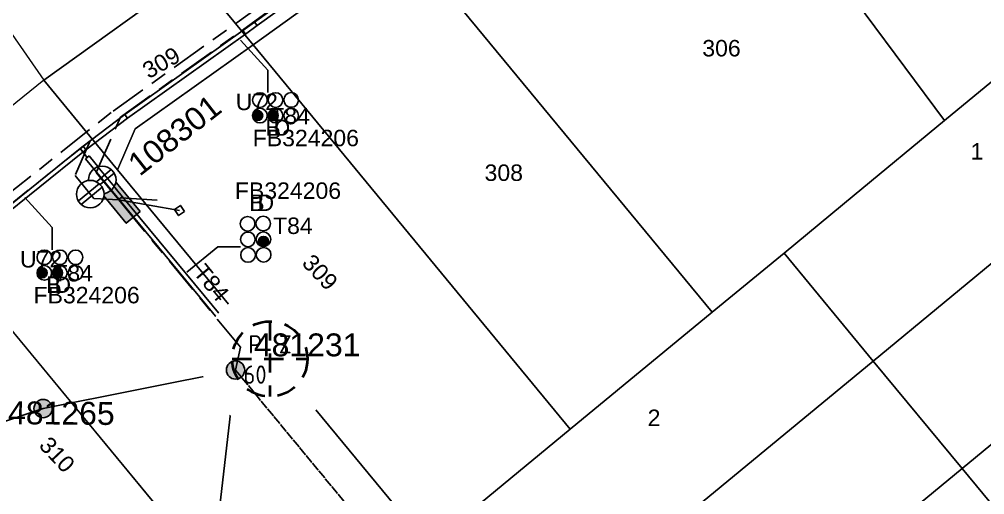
# Model space of a CAD drawing. Header units: metres. Extents: x 259983 to 262112, y 6265371 to 6267114.
# Drawn here: x 261505.5 to 261611, y 6265697.1 to 6265749 of the extents above; entities that cross this region are included whole.
import ezdxf
from ezdxf.enums import TextEntityAlignment as Align

# ---------------------------------------------------------------- set-up
doc = ezdxf.new("R2010")
doc.units = ezdxf.units.M
for name, pattern in [('Cable Exist OH', [1, 1, 0]), ('Cable Exist UG', [8.2, 4, -1.2, 1.8, -1.2]), ('Dash', [5, 3, -2])]:
    doc.linetypes.add(name, pattern=pattern)
doc.layers.get('0').update_dxf_attribs({"color": 6})
doc.layers.add('Cadastre Land Parcels_SP_EXT', color=9, linetype='Continuous', lineweight=5)
doc.layers.add('Cadastre Roads_SP_EXT', color=9, linetype='Continuous', lineweight=5)
for name, color, linetype in [('Duct_SP_EXT', 7, 'Continuous'), ('Equip_LV_EXT', 7, 'Continuous'), ('Equip_SL_EXT', 7, 'Continuous'), ('Mains_HV_EXT', 7, 'Continuous'), ('Mains_LV_EXT', 7, 'Continuous'), ('Mains_SL_EXT', 7, 'Continuous'), ('Services_SP_EXT', 7, 'Continuous'), ('SupportsOH_SP_TR_HV_LV_SL_EXT', 7, 'Continuous'), ('SupportsUG_SP_LV_EXT', 7, 'Continuous'), ('Trench_SP_EXT', 7, 'Continuous')]:
    doc.layers.add(name, color=color, linetype=linetype)
doc.styles.add('iecARIAL', font='arial.ttf', dxfattribs={"height": 2})
doc.styles.add('IESYMBOL1', font='isocp.shx')
doc.styles.add('POLE_LABEL', font='arial.ttf')
doc.styles.add('SLCP_LABEL', font='arial.ttf', dxfattribs={"height": 3.5})
doc.styles.get("Standard").update_dxf_attribs({"font": 'arial.ttf'})

# ---------------------------------------------------------------- blocks, each defined once
blk = doc.blocks.new('PILLAR_EXT')
blk.add_hatch(color=256).paths.add_polyline_path([(-2.475, 0.99), (-2.475, -0.99), (2.475, -0.99), (2.475, 0.99)])
blk.add_lwpolyline([(-2.475, -0.99), (2.475, -0.99), (2.475, 0.99), (-2.475, 0.99)], close=True)
at = {"style": 'iecARIAL', "flags": 8}
blk.add_attdef('ASSET_NUM', (1.5, 3.5), '', height=2.5, dxfattribs=at)
for tag, p, flags in [('OWNED_BY', (0, -0.2), 9), ('STATE', (0, -0.4), 9), ('SUPPORT_TYPE', (0, -0.6), 9), ('USAGE', (0, -0.8), 9), ('LEGEND', (0, -1), 9), ('LOCATION', (0, -1.2), 9), ('STREETNAME', (0, -1.8), 9), ('SUBURB', (0, -2), 1), ('NOTES', (0, -1.4), 9), ('PARENT', (0, -1.6), 9)]:
    blk.add_attdef(tag, p, '', height=0.2, dxfattribs=dict(flags=flags))
blk = doc.blocks.new('DUCT_EXT')
blk.add_circle((0, 0.8), 0.8)
at = {"flags": 1}
blk.add_attdef('Z', (0, 0), '', height=0.2, dxfattribs=at)
at = {"flags": 9}
for tag, p in [('DUCT_CODE', (0, 0)), ('XSECT_TYPE', (0, -0.2)), ('STATE', (0, -0.6)), ('FB_REFERENCE', (0, -0.4)), ('NOTES', (0, -0.8))]:
    blk.add_attdef(tag, text='', height=0.2, dxfattribs=at).set_placement(p, align=Align.MIDDLE_LEFT)
blk = doc.blocks.new('CCP_EXT')
at = {"flags": 9}
for tag, p in [('STATE', (0, -1.8)), ('USAGE', (0, -1.2)), ('LEGEND', (0, -1.4)), ('LIFE_SUPPORT', (0, -1.6)), ('NOTES', (0, -2))]:
    blk.add_attdef(tag, text='', height=0.2, dxfattribs=at).set_placement(p, align=Align.MIDDLE_LEFT)
blk.add_wipeout([(0, 0.57), (0.57, 0), (0, -0.57), (-0.57, 0)])
blk.add_lwpolyline([(-0.57, 0), (0, 0.57), (0.57, 0), (0, -0.57), (-0.57, 0)])
at = {"flags": 1}
blk.add_attdef('Z', (0, 0), '', height=0.2, dxfattribs=at)
at = {"flags": 9}
for tag, p in [('CCP_TYPE', (0, 0)), ('CONSTRUCTED_VOLTAGE', (0, -0.2)), ('OPERATING_VOLTAGE', (0, -0.6)), ('ORIENTATION', (0, -0.8)), ('OWNED_BY', (0, -1)), ('NO_PHASES', (0, -0.4))]:
    blk.add_attdef(tag, text='', height=0.2, dxfattribs=at).set_placement(p, align=Align.MIDDLE_LEFT)
blk = doc.blocks.new('POLE_EXT')
blk.add_hatch(color=256).paths.add_polyline_path([(-1, 0, 1), (1, 0, 1)])
blk.add_lwpolyline([(-1, 0, 1), (1, 0, 1)], format="xyb", close=True)
for tag, height, flags, p in [('pNumber', 2.5, 8, (-17.84, 2.07)), ('OWNED_BY', 0.2, 9, (1.35, -0.4)), ('SPECIAL_USE', 0.2, 9, (1.35, -0.8)), ('STATE', 0.2, 9, (1.35, -1)), ('PARENT', 0.2, 9, (1.35, -0.6)), ('cLV', 0.2, 9, (1.35, -1.4)), ('hDepth', 0.2, 9, (1.35, -1.6)), ('hDia', 0.2, 9, (1.35, -1.8)), ('cHV', 0.2, 9, (1.35, -2)), ('USAGE', 0.2, 9, (1.35, -1.2)), ('LBRACKET', 0.2, 9, (1.35, -2.2)), ('LExisting', 0.2, 9, (1.35, -2.4)), ('LANTNUMBER', 0.2, 9, (1.35, -2.6)), ('LOther', 0.2, 9, (1.35, -2.8)), ('LRemove', 0.2, 9, (1.35, -3)), ('LEGEND', 0.2, 9, (1.35, -3.2)), ('cLinedev', 0.2, 9, (1.35, -3.4)), ('pExisting', 0.2, 9, (1.35, -3.8)), ('LOCATION', 0.2, 9, (1.35, -3.6)), ('PFNUMBER', 0.2, 9, (1.35, -4)), ('NEWPFNUMBER', 0.2, 9, (1.35, -4.2)), ('pFooting', 0.2, 9, (1.35, -4.4)), ('pNew', 0.2, 9, (1.35, -4.6)), ('pRelocate', 0.2, 9, (1.35, -5)), ('pRemove', 0.2, 9, (1.35, -5.2)), ('pReplace', 0.2, 9, (1.35, -5.4)), ('pStay', 0.2, 9, (1.35, -5.6)), ('pType', 0.2, 9, (1.35, -5.8)), ('cspan', 0.2, 9, (1.35, -6)), ('STREETNAME', 0.2, 9, (1.35, -6.2)), ('SUBURB', 0.2, 9, (1.35, -6.4)), ('OPERATED_BY', 0.2, 9, (1.36, -7.01)), ('NOTES', 0.2, 9, (1.35, -6.6)), ('MAINTAINED_BY', 0.2, 9, (1.36, -6.81))]:
    blk.add_attdef(tag, text='', height=height, dxfattribs=dict(flags=flags)).set_placement(p, align=Align.MIDDLE_LEFT)
at = {"style": 'POLE_LABEL'}
for tag, height, flags, p in [('ASSET_NUM', 2.5, 8, (2, 2)), ('STRUCTURE_PLANT_NUMBER', 0.2, 9, (1.35, 0.03)), ('STREET_CODE', 0.2, 9, (1.35, -0.2))]:
    blk.add_attdef(tag, text='', height=height, dxfattribs=dict(at, flags=flags)).set_placement(p, align=Align.MIDDLE_LEFT)
at = {"flags": 1}
blk.add_attdef('Z', (1.35, -7.33), '', height=0.2, dxfattribs=at)
blk = doc.blocks.new('LV_UG_LINKS_CLOSED_EXT')
blk.add_wipeout([(-1.06, 1.06), (-1.18, 0.92), (-1.29, 0.76), (-1.37, 0.59), (-1.43, 0.42), (-1.48, 0.23), (-1.49, 0.05), (-1.49, -0.14), (-1.46, -0.33), (-1.41, -0.51), (-1.33, -0.68), (-1.24, -0.84), (-1.12, -0.99), (-0.99, -1.12), (-0.84, -1.24), (-0.68, -1.33), (-0.51, -1.41), (-0.33, -1.46), (-0.14, -1.49), (0.05, -1.49), (0.23, -1.48), (0.42, -1.43), (0.59, -1.37), (0.76, -1.29), (0.92, -1.18), (1.06, -1.06), (1.18, -0.92), (1.29, -0.76), (1.37, -0.59), (1.43, -0.42), (1.48, -0.23), (1.49, -0.05), (1.49, 0.14), (1.46, 0.33), (1.41, 0.51), (1.33, 0.68), (1.24, 0.84), (1.12, 0.99), (0.99, 1.12), (0.84, 1.24), (0.68, 1.33), (0.51, 1.41), (0.33, 1.46), (0.14, 1.49), (-0.05, 1.49), (-0.23, 1.48), (-0.42, 1.43), (-0.59, 1.37), (-0.76, 1.29), (-0.92, 1.18)])
for p, q in [((-0.25, -1.48), (-0.25, 1.48)), ((0.25, -1.48), (0.25, 1.48))]:
    blk.add_line(p, q)
blk.add_circle((0, 0), 1.5)
at = {"flags": 9}
for tag, p in [('ACTUAL_STATUS', (0, 0)), ('CONSTRUCTED_VOLTAGE', (0, -0.2)), ('OPERATING_VOLTAGE', (0, -0.6)), ('ORIENTATION', (0, -0.8)), ('STATE', (0, -1)), ('NO_PHASES', (0, -0.4)), ('SWITCH_TYPE', (0, -1.2)), ('USAGE', (0, -1.4)), ('NOTES', (0, -1.6))]:
    blk.add_attdef(tag, text='', height=0.2, dxfattribs=at).set_placement(p, align=Align.MIDDLE_LEFT)
at = {"flags": 1}
blk.add_attdef('Z', (0, 0), '', height=0.2, dxfattribs=at)
blk = doc.blocks.new('CABLE_LARGE_EXT')
h = blk.add_hatch(color=256)
edge = h.paths.add_edge_path()
edge.add_arc((0, 0.55), 0.55, 0, 360)
blk.add_circle((0, 0.55), 0.55)
at = {"flags": 1}
blk.add_attdef('Z', (0, 0), '', height=0.2, dxfattribs=at)
at = {"flags": 9}
for tag, p in [('COND_CODE', (0, 0)), ('STATE', (0, -0.4)), ('XSECT_SIZE', (0, -0.6)), ('FB_REFERENCE', (0, -0.2)), ('NOTES', (0, -0.8))]:
    blk.add_attdef(tag, text='', height=0.2, dxfattribs=at).set_placement(p, align=Align.MIDDLE_LEFT)
blk = doc.blocks.new('SLCP_ZELL_EXT')
blk.add_wipeout([(-0.24, 7.5), (-0.71, 7.47), (-1.17, 7.41), (-1.64, 7.32), (-2.09, 7.21), (-2.54, 7.06), (-2.98, 6.89), (-3.41, 6.69), (-3.82, 6.46), (-4.22, 6.21), (-4.6, 5.93), (-4.96, 5.63), (-5.31, 5.31), (-5.63, 4.96), (-5.93, 4.6), (-6.21, 4.22), (-6.46, 3.82), (-6.69, 3.41), (-6.89, 2.98), (-7.06, 2.54), (-7.21, 2.09), (-7.32, 1.64), (-7.41, 1.17), (-7.47, 0.71), (-7.5, 0.24), (-7.5, -0.24), (-7.47, -0.71), (-7.41, -1.17), (-7.32, -1.64), (-7.21, -2.09), (-7.06, -2.54), (-6.89, -2.98), (-6.69, -3.41), (-6.46, -3.82), (-6.21, -4.22), (-5.93, -4.6), (-5.63, -4.96), (-5.31, -5.31), (-4.96, -5.63), (-4.6, -5.93), (-4.22, -6.21), (-3.82, -6.46), (-3.41, -6.69), (-2.98, -6.89), (-2.54, -7.06), (-2.09, -7.21), (-1.64, -7.32), (-1.17, -7.41), (-0.71, -7.47), (-0.24, -7.5), (0.24, -7.5), (0.71, -7.47), (1.17, -7.41), (1.64, -7.32), (2.09, -7.21), (2.54, -7.06), (2.98, -6.89), (3.41, -6.69), (3.82, -6.46), (4.22, -6.21), (4.6, -5.93), (4.96, -5.63), (5.31, -5.31), (5.63, -4.96), (5.93, -4.6), (6.21, -4.22), (6.46, -3.82), (6.69, -3.41), (6.89, -2.98), (7.06, -2.54), (7.21, -2.09), (7.32, -1.64), (7.41, -1.17), (7.47, -0.71), (7.5, -0.24), (7.5, 0.24), (7.47, 0.71), (7.41, 1.17), (7.32, 1.64), (7.21, 2.09), (7.06, 2.54), (6.89, 2.98), (6.69, 3.41), (6.46, 3.82), (6.21, 4.22), (5.93, 4.6), (5.63, 4.96), (5.31, 5.31), (4.96, 5.63), (4.6, 5.93), (4.22, 6.21), (3.82, 6.46), (3.41, 6.69), (2.98, 6.89), (2.54, 7.06), (2.09, 7.21), (1.64, 7.32), (1.17, 7.41), (0.71, 7.47), (0.24, 7.5)])
at = {"linetype": 'Dash', "lineweight": 40, "ltscale": 0.7}
for p, q in [((0, 4.11), (0, -4.11)), ((-4.11, 0), (4.11, 0))]:
    blk.add_line(p, q, dxfattribs=at)
blk.add_circle((0, 0), 4.11, dxfattribs=at)
at = {"lineweight": 40, "style": 'IESYMBOL1'}
for s, p in [('P', (-1.6, 0)), ('Z', (1.7, 0)), ('60', (-1.61, -3.31))]:
    blk.add_text(s, height=2, dxfattribs=at).set_placement(p, align=Align.BOTTOM_CENTER)
at = {"style": 'SLCP_LABEL'}
for tag, height, flags, p in [('ASSET_NUM', 2.5, 8, (2, 2)), ('STREET_CODE', 0.2, 9, (0, -0.2))]:
    blk.add_attdef(tag, text='', height=height, dxfattribs=dict(at, flags=flags)).set_placement(p, align=Align.MIDDLE_LEFT)
at = {"flags": 1}
blk.add_attdef('Z', (0, 0), '', height=0.2, dxfattribs=at)
at = {"flags": 9}
for tag, p in [('CONSTRUCTED_VOLTAGE', (0, -0.4)), ('CONTROL_TYPE', (0, -0.6)), ('OPERATING_VOLTAGE', (0, -1)), ('NO_PHASES', (0, -0.8)), ('ORIENTATION', (0, -1.2)), ('OWNED_BY', (0, -1.4)), ('STATE', (0, -2)), ('USAGE', (0, -1.6)), ('LOCATION', (0, -1.8)), ('NOTES', (0, -2.2))]:
    blk.add_attdef(tag, text='', height=0.2, dxfattribs=at).set_placement(p, align=Align.MIDDLE_LEFT)

msp = doc.modelspace()

# ---------------------------------------------------------------- linework, layer by layer
at = {"layer": 'Cadastre Land Parcels_SP_EXT', "linetype": 'Continuous'}
for points in [[(261606.64, 6265737.97), (261627.9, 6265755.52), (261598.24, 6265791.46), (261594.64, 6265791.99), (261576.31, 6265778.82), (261606.64, 6265737.97)], [(261581.25, 6265717), (261589.1, 6265723.47), (261596.75, 6265729.79), (261606.64, 6265737.97), (261576.31, 6265778.82), (261563.77, 6265769.77), (261547.41, 6265757.99), (261581.25, 6265717)], [(261547.41, 6265757.99), (261540.93, 6265765.88), (261524.57, 6265754.13), (261531.1, 6265746.23), (261547.41, 6265757.99)], [(261565.75, 6265704.21), (261581.25, 6265717), (261547.41, 6265757.99), (261531.1, 6265746.23), (261565.75, 6265704.21)], [(261637.64, 6265743.71), (261627.9, 6265755.52), (261606.64, 6265737.97), (261596.75, 6265729.79), (261589.1, 6265723.47), (261598.83, 6265711.67), (261637.64, 6265743.71)], [(261508.22, 6265742.37), (261516.28, 6265732.59), (261518.21, 6265737.04), (261531.1, 6265746.23), (261524.57, 6265754.13), (261508.22, 6265742.37)], [(261516.28, 6265732.59), (261550.25, 6265691.42), (261565.75, 6265704.21), (261531.1, 6265746.23), (261518.21, 6265737.04), (261516.28, 6265732.59)], [(261647.33, 6265731.92), (261637.64, 6265743.71), (261598.83, 6265711.67), (261608.56, 6265699.92), (261647.33, 6265731.92)], [(261657.05, 6265720.14), (261647.33, 6265731.92), (261608.56, 6265699.92), (261618.29, 6265688.15), (261657.05, 6265720.14)], [(261598.83, 6265711.67), (261589.1, 6265723.47), (261581.25, 6265717), (261565.75, 6265704.21), (261550.25, 6265691.42), (261560, 6265679.64), (261598.83, 6265711.67)], [(261519.03, 6265665.5), (261506.2, 6265681.04), (261521.96, 6265694.12), (261500.49, 6265720.13), (261497.16, 6265720.3), (261483.42, 6265708.6), (261472.49, 6265698.78), (261468.77, 6265694.76), (261503.55, 6265652.71), (261519.03, 6265665.5)], [(261608.56, 6265699.92), (261598.83, 6265711.67), (261560, 6265679.64), (261569.73, 6265667.85), (261608.56, 6265699.92)], [(261618.29, 6265688.15), (261608.56, 6265699.92), (261569.73, 6265667.85), (261579.46, 6265656.07), (261618.29, 6265688.15)]]:
    msp.add_lwpolyline(points, close=True, dxfattribs=at)
at = {"layer": 'Cadastre Roads_SP_EXT', "linetype": 'Continuous'}
msp.add_lwpolyline([(261496.71, 6265758.91), (261502.84, 6265750.1), (261508.22, 6265742.37), (261524.57, 6265754.13), (261540.93, 6265765.88), (261590.21, 6265801.2), (261582.68, 6265806.66), (261573.11, 6265813.6), (261496.71, 6265758.91)], close=True, dxfattribs=at)
at = {"layer": 'Duct_SP_EXT'}
for p, q in [((261531.25, 6265748.73), (261546.49, 6265759.73)), ((261531.53, 6265748.34), (261546.77, 6265759.34)), ((261529.98, 6265747.81), (261531.25, 6265748.73)), ((261531.25, 6265748.73), (261531.25, 6265748.73)), ((261531.25, 6265748.73), (261531.39, 6265748.54)), ((261531.25, 6265748.73), (261531.39, 6265748.54)), ((261531.53, 6265748.34), (261531.39, 6265748.54)), ((261531.53, 6265748.34), (261531.39, 6265748.54)), ((261517.08, 6265738.62), (261529.98, 6265747.81)), ((261529.98, 6265747.81), (261530.12, 6265747.62)), ((261530.26, 6265747.42), (261530.12, 6265747.62)), ((261530.26, 6265747.42), (261531.53, 6265748.34)), ((261531.53, 6265748.34), (261531.53, 6265748.34)), ((261517.37, 6265738.23), (261530.26, 6265747.42)), ((261512.53, 6265735.15), (261517.08, 6265738.61)), ((261512.82, 6265734.77), (261517.37, 6265738.23)), ((261517.08, 6265738.61), (261517.08, 6265738.62)), ((261517.08, 6265738.62), (261517.22, 6265738.42)), ((261517.08, 6265738.61), (261517.22, 6265738.42)), ((261517.37, 6265738.23), (261517.22, 6265738.42)), ((261517.37, 6265738.23), (261517.22, 6265738.42)), ((261517.37, 6265738.23), (261517.37, 6265738.23)), ((261512.18, 6265734.89), (261512.33, 6265734.71)), ((261512.19, 6265734.9), (261512.53, 6265735.15)), ((261512.19, 6265734.9), (261512.33, 6265734.71)), ((261512.48, 6265734.51), (261512.82, 6265734.77)), ((261512.53, 6265735.15), (261512.67, 6265734.96)), ((261512.82, 6265734.77), (261512.67, 6265734.96)), ((261512.49, 6265734.52), (261512.33, 6265734.71)), ((261512.48, 6265734.51), (261512.33, 6265734.71)), ((261530.28, 6265712.58), (261530.46, 6265712.73)), ((261530.65, 6265712.88), (261530.46, 6265712.73))]:
    msp.add_line(p, q, dxfattribs=at)
for points in [[(261532.71, 6265741.03), (261532.71, 6265743.46), (261529.7, 6265746.75)], [(261509.15, 6265723.84), (261509.15, 6265726.26), (261506.14, 6265729.55)], [(261529.7, 6265724.16), (261527.23, 6265724.16), (261523.85, 6265721.37)]]:
    msp.add_lwpolyline(points, dxfattribs=at)
at = {"layer": 'Services_SP_EXT'}
for points in [[(261529.17, 6265710.69), (261508.15, 6265706.48), (261503.25, 6265704.84)], [(261529.17, 6265710.69), (261526.15, 6265684.46)]]:
    msp.add_lwpolyline(points, dxfattribs=at)
at = {"layer": 'Trench_SP_EXT', "linetype": 'Cable Exist UG'}
for points in [[(261512.97, 6265733.93), (261512.33, 6265734.71)], [(261516.62, 6265729.51), (261520.99, 6265729.23)]]:
    msp.add_lwpolyline(points, dxfattribs=at)
msp.add_lwpolyline([(261529.17, 6265710.69), (261530.69, 6265711.95), (261530.69, 6265711.95, 0.414299), (261530.74, 6265712.4), (261530.74, 6265712.4), (261530.42, 6265712.78)], format="xyb", dxfattribs=at)

# ---------------------------------------------------------------- block references
at = {"layer": 'Duct_SP_EXT'}
for name, p, rotation in [('DUCT_EXT', (261531.04, 6265740.2), 269.9999999999998), ('DUCT_EXT', (261532.74, 6265740.2), 269.9999999999998), ('DUCT_EXT', (261534.45, 6265740.21), 269.9999999999998), ('DUCT_EXT', (261531.04, 6265738.5), 269.9999999999998), ('CABLE_LARGE_EXT', (261531.04, 6265738.5), 269.9999999999998), ('DUCT_EXT', (261532.74, 6265738.5), 269.9999999999998), ('CABLE_LARGE_EXT', (261532.74, 6265738.5), 269.9999999999998), ('DUCT_EXT', (261534.45, 6265738.51), 269.9999999999998), ('DUCT_EXT', (261530.5, 6265725.88), 0.6510601719915893), ('DUCT_EXT', (261532.2, 6265725.9), 0.6510601719915893), ('DUCT_EXT', (261530.53, 6265724.17), 0.6510601719915893), ('DUCT_EXT', (261532.23, 6265724.19), 0.6510601719915893), ('CABLE_LARGE_EXT', (261532.23, 6265724.19), 0.6510601719915893), ('DUCT_EXT', (261507.48, 6265723.01), 269.9999999999998), ('DUCT_EXT', (261509.18, 6265723.01), 269.9999999999998), ('DUCT_EXT', (261510.89, 6265723.01), 269.9999999999998), ('DUCT_EXT', (261530.55, 6265722.47), 0.6510601719915893), ('DUCT_EXT', (261532.25, 6265722.49), 0.6510601719915893), ('DUCT_EXT', (261510.89, 6265721.31), 269.9999999999998), ('DUCT_EXT', (261507.48, 6265721.31), 269.9999999999998), ('CABLE_LARGE_EXT', (261507.48, 6265721.31), 269.9999999999998), ('DUCT_EXT', (261509.18, 6265721.31), 269.9999999999998), ('CABLE_LARGE_EXT', (261509.18, 6265721.31), 269.9999999999998)]:
    msp.add_blockref(name, p, dxfattribs=dict(at, rotation=rotation))
at = {"layer": 'SupportsOH_SP_TR_HV_LV_SL_EXT'}
ref = msp.add_blockref('POLE_EXT', (261508.15, 6265706.48), dxfattribs=at)
ref.add_attrib('ASSET_NUM', '481265', dxfattribs={"layer": '0', "height": 2.5, "rotation": 359.5635, "style": 'POLE_LABEL'}).set_placement((261510.15, 6265707.23), align=Align.TOP_CENTER)
at = {"layer": 'SupportsUG_SP_LV_EXT'}
ref = msp.add_blockref('PILLAR_EXT', (261516.42, 6265729.28), dxfattribs=dict(at, rotation=129.5245163765949))
ref.add_attrib('ASSET_NUM', '108301', dxfattribs={"layer": '0', "height": 2.5, "rotation": 38.1572, "style": 'iecARIAL'}).set_placement((261517.92, 6265732.78), align=Align.MIDDLE_LEFT)

# ---------------------------------------------------------------- texts
at = {"layer": 'Cadastre Land Parcels_SP_EXT'}
for s, p in [('306', (261580.17, 6265744.97)), ('1', (261609.48, 6265733.69)), ('308', (261556.38, 6265731.36)), ('2', (261574.2, 6265704.57))]:
    msp.add_text(s, height=1.8, dxfattribs=at).set_placement(p)
for s, rotation, p in [('309', 29.6641, (261519.68, 6265742.47)), ('309', 313.1739, (261536.32, 6265722.3)), ('310', 313.1884, (261507.59, 6265702.36))]:
    msp.add_text(s, height=1.8, rotation=rotation, dxfattribs=at).set_placement(p)
at = {"layer": 'Duct_SP_EXT'}
for s, p in [('U72', (261529.19, 6265739.1)), ('T84', (261532.96, 6265737.55)), ('B', (261532.43, 6265736.29)), ('D', (261533.33, 6265736.29)), ('FB324206', (261531.05, 6265735.15)), ('FB324206', (261529.1, 6265729.4)), ('B', (261530.67, 6265728.07)), ('D', (261531.57, 6265728.07)), ('T84', (261533.27, 6265725.56)), ('U72', (261505.62, 6265721.9)), ('T84', (261509.26, 6265720.37)), ('B', (261508.48, 6265719.12)), ('D', (261509.38, 6265719.12)), ('FB324206', (261507.1, 6265717.98))]:
    msp.add_text(s, height=1.8, dxfattribs=at).set_placement(p)

# ---------------------------------------------------------------- next in the draw order: block references
at = {"layer": 'Services_SP_EXT', "rotation": 170.1572264851999}
msp.add_blockref('CCP_EXT', (261523.05, 6265728.13), dxfattribs=at)

# ---------------------------------------------------------------- next in the draw order: linework, layer by layer
at = {"layer": 'Cadastre Roads_SP_EXT', "linetype": 'Continuous'}
msp.add_lwpolyline([(261550.25, 6265691.42), (261516.28, 6265732.59), (261508.22, 6265742.37), (261501.3, 6265736.79), (261492.56, 6265729.73), (261499.9, 6265720.84), (261521.96, 6265694.12), (261534.79, 6265678.57), (261544.45, 6265666.88), (261554.23, 6265654.99), (261563.95, 6265643.22), (261573.68, 6265631.44), (261583.4, 6265619.67), (261593.12, 6265607.88), (261601.77, 6265615.03), (261608.64, 6265620.71), (261598.91, 6265632.5), (261589.19, 6265644.28), (261579.46, 6265656.07), (261569.73, 6265667.85), (261560, 6265679.64), (261550.25, 6265691.42)], close=True, dxfattribs=at)

# ---------------------------------------------------------------- next in the draw order: block references
at = {"layer": 'Equip_LV_EXT', "rotation": 309.5245163251448}
msp.add_blockref('LV_UG_LINKS_CLOSED_EXT', (261514.61, 6265731.47), dxfattribs=at)

# ---------------------------------------------------------------- next in the draw order: linework, layer by layer
at = {"layer": 'Duct_SP_EXT'}
for p, q in [((261512.79, 6265733.78), (261512.97, 6265733.93)), ((261513.16, 6265734.09), (261512.97, 6265733.93)), ((261516.43, 6265729.36), (261516.62, 6265729.51)), ((261516.43, 6265729.36), (261516.62, 6265729.51)), ((261516.8, 6265729.66), (261516.62, 6265729.51)), ((261516.8, 6265729.66), (261516.62, 6265729.51)), ((261530.65, 6265712.88), (261516.8, 6265729.66)), ((261530.28, 6265712.58), (261516.43, 6265729.36))]:
    msp.add_line(p, q, dxfattribs=at)
at = {"layer": 'Services_SP_EXT'}
msp.add_lwpolyline([(261516.42, 6265729.28), (261523.05, 6265728.13)], dxfattribs=at)

# ---------------------------------------------------------------- next in the draw order: block references
at = {"layer": 'Equip_LV_EXT', "rotation": 129.524516325145}
msp.add_blockref('LV_UG_LINKS_CLOSED_EXT', (261513.3, 6265729.92), dxfattribs=at)

# ---------------------------------------------------------------- next in the draw order: linework, layer by layer
at = {"layer": 'Duct_SP_EXT'}
for p, q in [((261495.71, 6265721.62), (261512.18, 6265734.89)), ((261496.02, 6265721.24), (261512.49, 6265734.52)), ((261516.43, 6265729.36), (261512.79, 6265733.78)), ((261516.8, 6265729.66), (261513.16, 6265734.09))]:
    msp.add_line(p, q, dxfattribs=at)
at = {"layer": 'Mains_HV_EXT', "linetype": 'Cable Exist UG'}
msp.add_lwpolyline([(261497.23, 6265724.3), (261515.79, 6265739), (261529.35, 6265748.67), (261529.35, 6265748.67), (261545.65, 6265760.43), (261548.1, 6265762.19), (261548.1, 6265762.19), (261562.01, 6265772.2), (261574.55, 6265781.25), (261584.13, 6265787.82)], dxfattribs=at)
at = {"layer": 'Mains_LV_EXT', "linetype": 'Cable Exist UG'}
for points in [[(261516.42, 6265729.28), (261513.95, 6265732.27), (261516.6, 6265738.34), (261516.6, 6265738.34), (261529.93, 6265747.85), (261546.24, 6265759.62), (261547.74, 6265760.74), (261547.74, 6265760.74), (261562.6, 6265771.39), (261573.66, 6265779.38), (261574.91, 6265780.25)], [(261452.31, 6265682.39), (261452.5, 6265685.28), (261454.79, 6265687.39), (261456.95, 6265686.65), (261467.42, 6265696.24), (261471.08, 6265700.2), (261482.09, 6265710.08), (261494.24, 6265720.44), (261493.98, 6265722.15), (261495.54, 6265723.47), (261496.96, 6265722.75), (261513.29, 6265735.74), (261513.29, 6265735.74), (261511.63, 6265731.94), (261511.63, 6265731.94), (261513.7, 6265729.44), (261516.42, 6265729.28)]]:
    msp.add_lwpolyline(points, dxfattribs=at)

# ---------------------------------------------------------------- next in the draw order: block references
at = {"layer": 'Equip_SL_EXT'}
msp.add_blockref('SLCP_ZELL_EXT', (261532.91, 6265711.9), dxfattribs=at)

# ---------------------------------------------------------------- next in the draw order: linework, layer by layer
at = {"layer": 'Mains_LV_EXT', "linetype": 'Cable Exist UG'}
msp.add_lwpolyline([(261529.17, 6265710.69), (261529.71, 6265713.18), (261529.71, 6265713.18), (261518.86, 6265726.32), (261518.86, 6265726.32), (261516.42, 6265729.28)], dxfattribs=at)
at = {"layer": 'Mains_LV_EXT', "linetype": 'Cable Exist OH'}
msp.add_lwpolyline([(261529.17, 6265710.69), (261565.67, 6265666.49)], dxfattribs=at)
at = {"layer": 'Mains_SL_EXT', "linetype": 'Cable Exist OH'}
msp.add_lwpolyline([(261529.17, 6265710.69), (261565.67, 6265666.49)], dxfattribs=at)

# ---------------------------------------------------------------- next in the draw order: block references
at = {"layer": 'SupportsOH_SP_TR_HV_LV_SL_EXT'}
ref = msp.add_blockref('POLE_EXT', (261529.17, 6265710.69), dxfattribs=at)
ref.add_attrib('ASSET_NUM', '481231', dxfattribs={"layer": '0', "height": 2.5, "style": 'POLE_LABEL'}).set_placement((261531.17, 6265711.44), align=Align.BOTTOM_LEFT)

# ---------------------------------------------------------------- next in the draw order: texts
at = {"layer": 'Mains_LV_EXT'}
msp.add_text('T84', height=1.8, rotation=309.5246, dxfattribs=at).set_placement((261524.47, 6265721.33))

doc.saveas('drawing.dxf')
